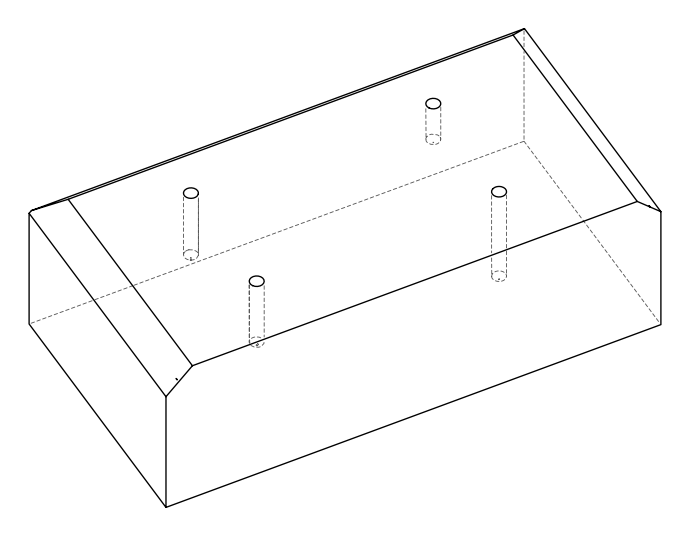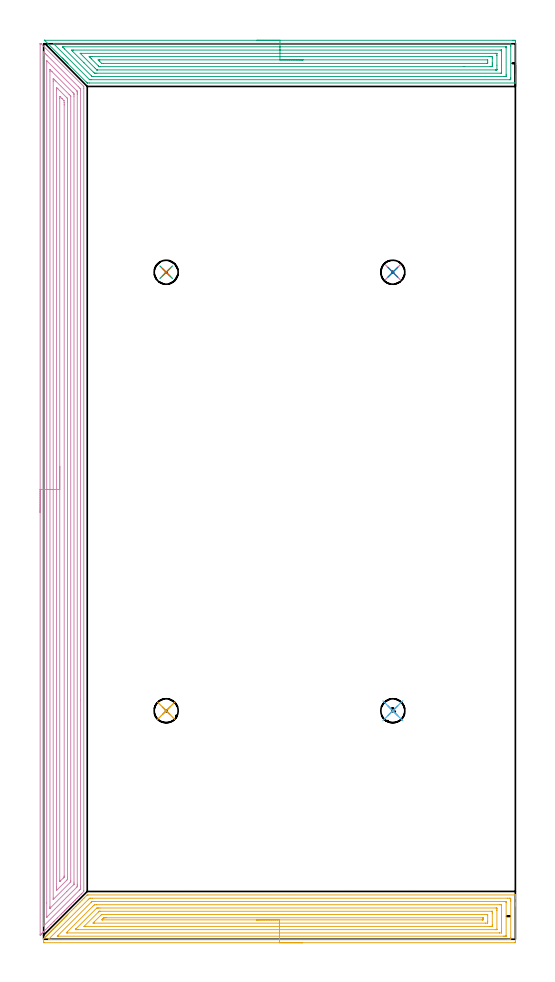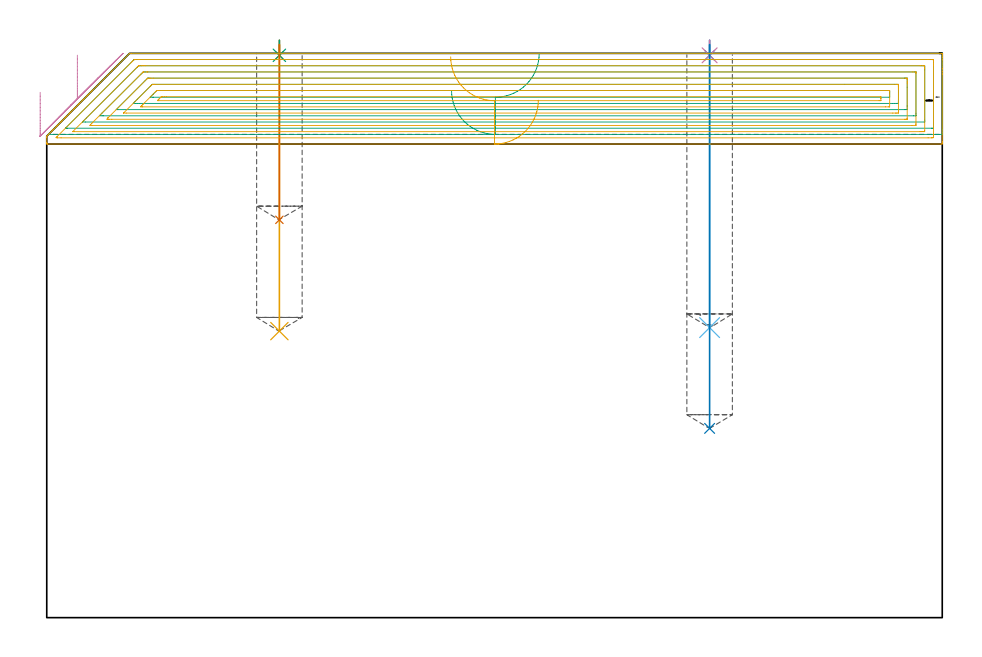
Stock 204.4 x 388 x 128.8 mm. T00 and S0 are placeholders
(PLAN: 11 operations, 2 tool changes, 46.1 min)
(1 SPOT_DRILL | STEP1POCKET | NXT0321_9005460120000 | 0.03 min | 2 mm3)
(2 SPOT_DRILL_1 | STEP1POCKET_1 | NXT0321_9005460120000 | 0.03 min | 1 mm3)
(3 SPOT_DRILL_2 | STEP1POCKET_2 | NXT0321_9005460120000 | 0.03 min | 1 mm3)
(4 SPOT_DRILL_3 | STEP1POCKET_3 | NXT0321_9005460120000 | 0.03 min | 1 mm3)
(5 DRILL_BLIND_HOLE_INTO_CENTER | STEP1POCKET | UGT0301_499 | 0.26 min | 5187 mm3)
(6 DRILL_BLIND_HOLE_INTO_CENTER_1 | STEP1POCKET_1 | UGT0301_499 | 0.26 min | 5120 mm3)
(7 DRILL_BLIND_HOLE_INTO_CENTER_2 | STEP1POCKET_2 | UGT0301_499 | 0.16 min | 3038 mm3)
(8 DRILL_BLIND_HOLE_INTO_CENTER_3 | STEP1POCKET_3 | UGT0301_499 | 0.35 min | 7067 mm3)
(9 AREA_MILL | FG_CHAMFER_SURFACE | UGT0205_001 | 11.21 min | 34937 mm3)
(10 AREA_MILL_1 | FG_CHAMFER_SURFACE_1 | UGT0205_001 | 20.95 min | 67077 mm3)
(11 AREA_MILL_2 | FG_CHAMFER_SURFACE_2 | UGT0205_001 | 12.8 min | 41324 mm3)
(TOOL NXT0321_9005460120000 | NC Spot Drill, 142deg, 12mm, Carbide, Uncoated | D12 PA142 FL30 Z2)
(TOOL UGT0301_499 | Carbide Drill 10.4 mm | D10.4 PA118 FL87 Z2)
(TOOL UGT0205_001 | Chamfer Mill 20 x 3 x 45 deg. | D20 FL50 Z2)
(OP 1 SPOT_DRILL)
G17 G21 G94 G90
T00 M6
G54
G17 G0 G90 X53.1 Y99. S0 M3
G43 Z138.8 H0
G94 G81 G98 Z128.352 F250. R131.8
G80
M5
M2
(OP 2 SPOT_DRILL_1)
G17 G21 G94 G90
T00 M6
G54
G17 G0 G90 X151.3 Y99. S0 M3
G43 Z138.8 H0
G94 G81 G98 Z128.352 F250. R131.8
G80
M5
M2
(OP 3 SPOT_DRILL_2)
G17 G21 G94 G90
T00 M6
G54
G17 G0 G90 X53.1 Y289. S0 M3
G43 Z138.8 H0
G94 G81 G98 Z128.352 F250. R131.8
G80
M5
M2
(OP 4 SPOT_DRILL_3)
G17 G21 G94 G90
T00 M6
G54
G17 G0 G90 X151.3 Y289. S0 M3
G43 Z138.8 H0
G94 G81 G98 Z128.352 F250. R131.8
G80
M5
M2
(OP 5 DRILL_BLIND_HOLE_INTO_CENTER)
G17 G21 G94 G90
T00 M6
G54
G17 G0 G90 X53.1 Y99. S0 M3
G43 Z138.8 H0
G94 G81 G98 Z65.4 F250. R130.8
G80
M5
M2
(OP 6 DRILL_BLIND_HOLE_INTO_CENTER_1)
G17 G21 G94 G90
T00 M6
G54
G17 G0 G90 X151.3 Y99. S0 M3
G43 Z138.8 H0
G94 G81 G98 Z66.2 F250. R130.8
G80
M5
M2
(OP 7 DRILL_BLIND_HOLE_INTO_CENTER_2)
G17 G21 G94 G90
T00 M6
G54
G17 G0 G90 X53.1 Y289. S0 M3
G43 Z138.8 H0
G94 G81 G98 Z90.8 F250. R130.8
G80
M5
M2
(OP 8 DRILL_BLIND_HOLE_INTO_CENTER_3)
G17 G21 G94 G90
T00 M6
G54
G17 G0 G90 X151.3 Y289. S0 M3
G43 Z138.8 H0
G94 G81 G98 Z43.2 F250. R130.8
G80
M5
M2
(OP 9 AREA_MILL)
G17 G21 G94 G90
T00 M6
G54
G17 G0 G90 X92.4 Y389.5 S1061 M3
G43 Z138.8 H0
Z120.3
G94 G1 X92.438 Z119.428 F250.
X92.552 Z118.564
X92.741 Z117.712
X93.003 Z116.88
X93.337 Z116.074
X93.74 Z115.3
X94.209 Z114.564
X94.74 Z113.872
X95.329 Z113.229
X95.972 Z112.64
X96.664 Z112.109
X97.4 Z111.64
X98.174 Z111.237
X98.98 Z110.903
X99.812 Z110.641
X100.664 Z110.452
X101.528 Z110.338
X102.4 Z110.3
X203.335
X203.783 Y389.499 Z110.301
X204.227 Y389.495 Z110.303
X204.39 Y389.492 Z110.306
X204.395 Y389.058 Z110.74
X204.4 Y388.45 Z111.347
Y374.692 Z125.103
Y374.084 Z125.71
Y373.539 Z126.258
Y373.204 Z126.592
Y372.658 Z127.138
Y372.323 Z127.472
Y371.653 Z128.147
Y371.336 Z128.463
X204.396 Y371.001 Z128.79
X204.395 Y371.
X204.23 Z128.8
X19.775
X18.954 Y371.005 Z128.794
X18.899 Y371.007 Z128.793
X18.882 Y371.021 Z128.779
X18.458 Y371.442 Z128.358
X10.529 Y379.369 Z120.427
X10.396 Y379.503 Z120.295
X10.225 Y379.673 Z120.124
X10.088 Y379.81 Z119.986
X9.949 Y379.95 Z119.848
X9.791 Y380.108 Z119.69
X9.648 Y380.25 Z119.546
X9.502 Y380.396 Z119.401
X9.357 Y380.542 Z119.256
X9.207 Y380.69 Z119.105
X9.056 Y380.843 Z118.955
X8.922 Y380.976 Z118.821
X8.767 Y381.131 Z118.664
X8.609 Y381.29 Z118.508
X8.488 Y381.411 Z118.387
X8.326 Y381.571 Z118.224
X8.163 Y381.736 Z118.062
X8.054 Y381.845 Z117.953
X0.57 Y389.33 Z110.469
X0.404 Y389.498 Z110.301
Y389.5 Z110.3
X102.4
Y388.086 Z111.714
X201.997 Y388.085 Z111.715
X202.091 Y388.084 Z111.716
X202.361 Y388.079 Z111.721
X202.39 Y387.991 Z111.809
X202.397 Y387.783 Z112.017
X202.399 Y387.296 Z112.504
X202.4 Y386.899 Z112.901
X202.399 Y373.204 Z126.596
X202.397 Y372.809 Z126.991
X202.387 Y372.421 Z127.379
X201.997 Y372.415 Z127.385
X201.904
X20.575
X20.175 Y372.418 Z127.382
X19.977 Y372.421 Z127.379
X19.929 Y372.433 Z127.367
X19.87 Y372.486 Z127.314
X19.775 Y372.576 Z127.224
X4.362 Y387.988 Z111.812
X4.329 Y388.023 Z111.777
X4.297 Y388.061 Z111.739
X4.285 Y388.079 Z111.721
X4.304 Y388.081 Z111.719
X4.59 Y388.085 Z111.715
X4.682 Y388.086 Z111.714
X102.4
Y386.672 Z113.128
X200.297 Y386.671 Z113.129
X200.366 Y386.67 Z113.13
X200.387 Y386.668 Z113.132
X200.39 Y386.666 Z113.134
X200.394 Y386.655 Z113.145
X200.398 Y386.602 Z113.198
X200.4 Y386.415 Z113.385
Y386.229 Z113.571
Y374.778 Z125.022
X200.398 Y374.084 Z125.716
X200.396 Y373.902 Z125.898
X200.391 Y373.841 Z125.959
X200.339 Y373.835 Z125.965
X200.21 Y373.833 Z125.967
X199.576 Y373.829 Z125.971
X21.561
X21.302 Y373.83 Z125.97
X21.129 Y373.832 Z125.968
X20.994 Y373.835 Z125.965
X20.931 Y373.88 Z125.92
X20.716 Y374.084 Z125.716
X20.668 Y374.131 Z125.669
X9.056 Y385.743 Z114.057
X8.386 Y386.415 Z113.385
X8.163 Y386.644 Z113.156
X8.154 Y386.665 Z113.135
X8.163 Y386.666 Z113.134
X8.797 Y386.671 Z113.129
X102.4 Y386.672 Z113.128
Y385.257 Z114.543
X197.812
X198.268 Y385.255 Z114.545
X198.37 Y385.252 Z114.548
X198.386 Y385.251 Z114.549
X198.39 Y385.236 Z114.564
X198.395 Y385.186 Z114.614
X198.398 Y385.085 Z114.715
X198.4 Y384.678 Z115.122
X198.399 Y375.417 Z124.383
X198.397 Y375.31 Z124.49
X198.393 Y375.258 Z124.542
X198.39 Y375.25 Z124.55
X198.381 Y375.247 Z124.553
X198.347 Y375.245 Z124.555
X198.142 Y375.243 Z124.557
X23.066
X22.455 Y375.244 Z124.556
X22.169 Y375.246 Z124.554
X22.025 Y375.25 Z124.55
X21.731 Y375.527 Z124.273
X21.561 Y375.689 Z124.111
X17.512 Y379.736 Z120.064
X12.596 Y384.654 Z115.146
X12.024 Y385.25 Z114.55
X12.629 Y385.255 Z114.545
X12.911 Y385.256 Z114.544
X102.4 Y385.257 Z114.543
Y383.843 Z115.957
X195.815
X195.957 Y383.842 Z115.958
X196.241 Y383.837 Z115.963
X196.391 Y383.833 Z115.967
X196.394 Y383.816 Z115.984
X196.396 Y383.773 Z116.027
X196.4 Y383.127 Z116.673
Y382.892 Z116.908
Y378.723 Z121.077
Y376.961 Z122.839
X196.398 Y376.727 Z123.073
X196.396 Y376.687 Z123.113
X196.391 Y376.669 Z123.131
X196.388 Y376.664 Z123.136
X196.312 Y376.662 Z123.138
X196.028 Y376.658 Z123.142
X195.886 Y376.657 Z123.143
X195.815
X23.348
X23.277 Y376.658 Z123.142
X23.135 Y376.661 Z123.139
X23.046 Y376.664 Z123.136
X23.022 Y376.683 Z123.117
X22.975 Y376.727 Z123.073
X22.455 Y377.244 Z122.556
X22.09 Y377.608 Z122.192
X15.926 Y383.773 Z116.027
X15.882 Y383.82 Z115.98
X15.869 Y383.836 Z115.964
X15.87 Y383.837 Z115.963
X15.895 Y383.839 Z115.961
X15.989 Y383.842 Z115.958
X16.131 Y383.843 Z115.957
X16.202
X102.4
Y382.429 Z117.371
X193.064
X193.535 Y382.428 Z117.372
X193.958 Y382.425 Z117.375
X194.371 Y382.422 Z117.378
X194.39 Y382.012 Z117.788
X194.398 Y381.578 Z118.222
X194.4 Y379.814 Z119.986
X194.399 Y379.369 Z120.431
X194.398 Y378.935 Z120.865
X194.39 Y378.488 Z121.312
X194.374 Y378.078 Z121.722
X193.958 Y378.075 Z121.725
X193.487 Y378.072 Z121.728
X182.128 Y378.071 Z121.729
X24.664 Y378.072 Z121.728
X24.241 Y378.074 Z121.726
X24.101 Y378.077 Z121.723
X24.081 Y378.079 Z121.721
X24.062 Y378.093 Z121.707
X24.023 Y378.128 Z121.672
X23.949 Y378.2 Z121.6
X23.659 Y378.488 Z121.312
X20.668 Y381.479 Z118.321
X20.138 Y382.012 Z117.788
X19.775 Y382.38 Z117.42
X19.742 Y382.422 Z117.378
X19.775 Y382.423 Z117.377
X20.246 Y382.427 Z117.373
X20.668 Y382.429 Z117.371
X21.138
X102.4
Y381.015 Z118.785
X192.29 Y381.014 Z118.786
X192.36 Y381.011 Z118.789
X192.388 Y381.008 Z118.792
X192.394 Y380.994 Z118.806
X192.398 Y380.973 Z118.827
X192.4 Y380.905 Z118.895
Y380.024 Z119.776
X192.399 Y379.799 Z120.001
X192.397 Y379.649 Z120.151
X192.39 Y379.529 Z120.271
X192.381 Y379.491 Z120.309
X192.364 Y379.49 Z120.31
X192.171 Y379.486 Z120.314
X25.909
X25.134 Y379.492 Z120.308
X24.35 Y380.25 Z119.55
X24.241 Y380.357 Z119.443
X23.603 Y381.006 Z118.794
X24.241 Y381.014 Z118.786
X24.359
X102.4 Y381.015 Z118.785
X103.272 Z118.823
X104.137 Z118.937
X104.988 Z119.126
X105.82 Z119.388
X106.626 Z119.722
X107.4 Z120.125
X108.136 Z120.594
X108.828 Z121.125
X109.471 Z121.714
X110.06 Z122.357
X110.592 Z123.05
X111.06 Z123.785
X111.463 Z124.559
X111.797 Z125.365
X112.059 Z126.197
X112.248 Z127.049
X112.362 Z127.914
X112.4 Z128.785
G0 Z138.8
M5
M2
(OP 10 AREA_MILL_1)
G17 G21 G94 G90
T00 M6
G54
G17 G0 G90 X-1.5 Y184.896 S1061 M3
G43 Z138.8 H0
Z119.9
G94 G1 Y184.934 Z119.028 F250.
Y185.048 Z118.163
Y185.236 Z117.312
Y185.499 Z116.48
Y185.833 Z115.674
Y186.235 Z114.9
Y186.704 Z114.164
Y187.235 Z113.472
Y187.825 Z112.829
Y188.468 Z112.24
Y189.16 Z111.708
Y189.896 Z111.24
Y190.67 Z110.837
Y191.476 Z110.503
Y192.308 Z110.241
Y193.159 Z110.052
Y194.024 Z109.938
Y194.896 Z109.9
Y387.63
X-1.496 Y387.962 Z109.904
X-1.494 Y387.991 Z109.905
X-1.491 Y388.014 Z109.907
X-1.474 Y388.124 Z109.92
X-1.386 Y388.097 Z110.008
X-1.24 Y388.039 Z110.156
X-1.169 Y388.01 Z110.229
X-1.106 Y387.995 Z110.291
X-1.061 Y387.962 Z110.337
X17.29 Y369.609 Z128.69
X17.395 Y369.495 Z128.79
X17.4 Y368.751 Z128.8
Y21.183
X17.398 Y20.705 Z128.787
X17.301 Y20.6 Z128.699
X16.549 Y19.849 Z127.949
X16.248 Y19.546 Z127.644
X15.656 Y18.956 Z127.056
X15.359 Y18.657 Z126.754
X14.756 Y18.056 Z126.156
X14.47 Y17.768 Z125.865
X13.862 Y17.162 Z125.262
X13.581 Y16.879 Z124.976
X12.969 Y16.269 Z124.369
X12.692 Y15.989 Z124.087
X12.002 Y15.302 Z123.401
X11.63 Y14.928 Z123.026
X11.095 Y14.395 Z122.495
X10.737 Y14.035 Z122.133
X10.188 Y13.488 Z121.588
X9.843 Y13.141 Z121.239
X9.281 Y12.581 Z120.681
X8.95 Y12.248 Z120.346
X8.374 Y11.674 Z119.774
X7.654 Y10.953 Z119.053
X5.875 Y9.175 Z117.275
X4.481 Y7.78 Z115.88
X3.141 Y6.44 Z114.54
X1.8 Y5.1 Z113.199
X0.907 Y4.207 Z112.306
X0.013 Y3.313 Z111.412
X-0.052 Y3.246 Z111.344
X-0.117 Y3.183 Z111.282
X-0.284 Y3.015 Z111.115
X-0.348 Y2.95 Z111.048
X-0.412 Y2.888 Z110.987
X-0.582 Y2.717 Z110.817
X-0.645 Y2.654 Z110.752
X-0.707 Y2.593 Z110.692
X-0.88 Y2.42 Z110.519
X-0.941 Y2.357 Z110.455
X-1.12 Y2.18 Z110.28
X-1.169 Y2.131 Z110.231
X-1.386 Y1.913 Z110.012
X-1.479 Y1.824 Z109.919
X-1.494 Y1.816 Z109.903
X-1.499 Y1.824 Z109.899
X-1.5 Y2.045 Z109.9
Y194.896
X-0.086 Z111.314
Y383.047
X-0.085 Y383.941 Z111.315
X-0.084 Y383.973 Z111.316
X-0.052 Y384.49 Z111.348
X0.508 Y383.941 Z111.908
X0.837 Y383.613 Z112.237
X1.403 Y383.047 Z112.803
X15.063 Y369.387 Z126.463
X15.695 Y368.751 Z127.095
X15.952 Y368.486 Z127.352
X15.984 Y367.858 Z127.384
X15.985 Y367.825 Z127.385
X15.986 Y103.594 Z127.386
Y22.97
X15.984 Y22.076 Z127.384
X15.983 Y22.045 Z127.383
X15.952 Y21.714 Z127.352
X15.691 Y21.445 Z127.091
X15.433 Y21.183 Z126.833
X0.243 Y5.993 Z111.643
X0.093 Y5.848 Z111.493
X-0.052 Y5.71 Z111.348
X-0.082 Y5.993 Z111.318
X-0.084 Y6.025 Z111.316
X-0.086 Y6.887 Z111.314
Y194.896
X1.328 Z112.728
X1.329 Y380.579 Z112.729
Y380.61
X1.332 Y380.64 Z112.732
X1.333 Y380.652 Z112.733
X1.354 Y380.635 Z112.754
X1.633 Y380.367 Z113.033
X14.174 Y367.827 Z125.574
X14.388 Y367.611 Z125.788
X14.494 Y367.501 Z125.894
X14.545 Y367.444 Z125.945
X14.565 Y367.413 Z125.965
X14.566 Y367.364 Z125.966
X14.57 Y366.964 Z125.97
X14.571 Y366.565 Z125.971
X14.572 Y366.071 Z125.972
X14.571 Y23.863 Z125.971
Y23.465
X14.567 Y22.97 Z125.967
X14.564 Y22.775 Z125.964
X14.468 Y22.675 Z125.868
X14.174 Y22.374 Z125.574
X1.368 Y9.567 Z112.768
X1.354 Y9.555 Z112.754
X1.344 Y9.548 Z112.744
X1.335 Y9.547 Z112.735
X1.331 Y9.553 Z112.731
X1.329 Y9.567 Z112.729
X1.328 Y15.746 Z112.728
Y194.896
X2.743 Z114.143
Y375.899
X2.746 Y376.661 Z114.146
X2.749 Y376.793 Z114.149
X2.75 Z114.15
X2.756 Z114.156
X3.504 Y376.047 Z114.904
X3.652 Y375.899 Z115.052
X12.586 Y366.964 Z123.986
X12.778 Y366.768 Z124.178
X13.15 Y366.385 Z124.55
X13.155 Y366.201 Z124.555
X13.156 Y366.071 Z124.556
X13.157 Y365.306 Z124.557
Y24.757
X13.155 Y23.994 Z124.555
X13.152 Y23.863 Z124.552
X13.15 Y23.82 Z124.55
X13.119 Y23.779 Z124.519
X13.048 Y23.703 Z124.448
X12.94 Y23.591 Z124.34
X10.047 Y20.695 Z121.447
X2.93 Y13.579 Z114.33
X2.856 Y13.507 Z114.256
X2.793 Y13.449 Z114.193
X2.757 Y13.417 Z114.157
X2.75 Y13.459 Z114.15
X2.744 Y13.906 Z114.144
X2.743 Y14.035 Z114.143
Y194.896
X4.157 Z115.557
Y371.67
X4.158 Y372.325 Z115.558
X4.159 Y372.561 Z115.559
X4.164 Y372.801 Z115.564
X4.171 Y372.919 Z115.571
X4.264 Y372.831 Z115.664
X4.393 Y372.706 Z115.793
X4.776 Y372.325 Z116.176
X5.283 Y371.819 Z116.683
X11.031 Y366.071 Z122.431
X11.506 Y365.592 Z122.906
X11.711 Y365.381 Z123.111
X11.734 Y365.355 Z123.134
X11.738 Y365.319 Z123.138
X11.741 Y365.257 Z123.141
X11.742 Y365.177 Z123.142
X11.743 Y25.413 Z123.143
X11.74 Y25.085 Z123.14
X11.737 Y24.921 Z123.137
X11.734 Y24.844 Z123.134
X11.656 Y24.757 Z123.056
X11.582 Y24.681 Z122.982
X11.506 Y24.605 Z122.906
X4.393 Y17.492 Z115.793
X4.334 Y17.435 Z115.734
X4.216 Y17.326 Z115.616
X4.163 Y17.278 Z115.563
X4.161 Y17.304 Z115.561
X4.159 Y17.371 Z115.559
X4.157 Y17.609 Z115.557
Y17.847
Y194.896
X5.571 Z116.971
Y367.858
X5.572 Y368.46 Z116.972
X5.574 Y368.751 Z116.974
X5.578 Y369.058 Z116.978
X5.897 Y368.751 Z117.297
X6.172 Y368.479 Z117.572
X10.047 Y364.604 Z121.447
X10.207 Y364.442 Z121.607
X10.285 Y364.359 Z121.685
X10.321 Y364.319 Z121.721
X10.322 Y364.284 Z121.722
X10.328 Y363.682 Z121.728
X10.329 Y363.39 Z121.729
Y362.787
X10.328 Y26.834 Z121.728
X10.327 Y26.544 Z121.727
X10.322 Y25.947 Z121.722
X10.317 Y25.877 Z121.717
X10.272 Y25.828 Z121.672
X10.101 Y25.65 Z121.501
X5.904 Y21.452 Z117.304
X5.631 Y21.183 Z117.031
X5.615 Y21.174 Z117.015
X5.578 Y21.183 Z116.978
X5.577 Y21.273 Z116.977
X5.572 Y21.785 Z116.972
X5.571 Y22.076 Z116.971
Y22.68
Y194.896
X6.985 Z118.385
Y364.36
X6.99 Y365.177 Z118.39
X6.991 Y365.185 Z118.391
X7.019 Y365.177 Z118.419
X7.061 Y365.139 Z118.461
X7.919 Y364.284 Z119.319
X7.95 Y364.253 Z119.35
X8.806 Y363.39 Z120.206
X8.839 Y363.352 Z120.239
X8.908 Y362.497 Z120.308
X8.911 Y362.425 Z120.311
X8.914 Y361.603 Z120.314
X8.915 Y361.528 Z120.315
X8.914 Y27.362 Z120.314
X8.913 Y27.285 Z120.313
X8.908 Y27.134 Z120.308
X8.899 Y26.908 Z120.299
X8.839 Y26.843 Z120.239
X8.692 Y26.691 Z120.092
X8.547 Y26.544 Z119.947
X7.356 Y25.354 Z118.756
X7.061 Y25.061 Z118.461
X7.017 Y25.021 Z118.417
X6.999 Y25.006 Z118.399
X6.992 Y25.119 Z118.392
X6.987 Y25.423 Z118.387
X6.986 Y25.574 Z118.386
X6.985 Y194.896 Z118.385
Y195.767 Z118.423
Y196.632 Z118.537
Y197.484 Z118.726
Y198.316 Z118.988
Y199.122 Z119.322
Y199.896 Z119.725
Y200.632 Z120.194
Y201.324 Z120.725
Y201.967 Z121.314
Y202.556 Z121.957
Y203.087 Z122.649
Y203.556 Z123.385
Y203.959 Z124.159
Y204.293 Z124.965
Y204.555 Z125.797
Y204.744 Z126.649
Y204.858 Z127.514
Y204.896 Z128.385
G0 Z138.8
M5
M2
(OP 11 AREA_MILL_2)
G17 G21 G94 G90
T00 M6
G54
G17 G0 G90 X112.2 Y-1.5 S1061 M3
G43 Z138.8 H0
Z118.1
G94 G1 X112.162 Z117.228 F250.
X112.048 Z116.364
X111.859 Z115.512
X111.597 Z114.68
X111.263 Z113.874
X110.86 Z113.1
X110.392 Z112.364
X109.86 Z111.672
X109.271 Z111.029
X108.628 Z110.44
X107.936 Z109.908
X107.2 Z109.44
X106.426 Z109.037
X105.62 Z108.703
X104.788 Z108.441
X103.936 Z108.252
X103.072 Z108.138
X102.2 Z108.1
X0.144
X0.062 Y-1.497 Z108.103
X0.01 Y-1.493 Z108.106
X0. Y-1.25 Z108.349
Y-1.135 Z108.464
Y-0.039 Z109.561
X0.01 Y0.305 Z109.902
X0.101 Y0.399 Z109.997
X0.292 Y0.592 Z110.192
X0.408 Y0.708 Z110.308
X0.543 Y0.844 Z110.441
X0.59 Y0.89 Z110.489
X0.794 Y1.094 Z110.693
X0.839 Y1.141 Z110.738
X0.887 Y1.187 Z110.786
X1.09 Y1.39 Z110.989
X1.136 Y1.437 Z111.034
X1.184 Y1.484 Z111.083
X1.386 Y1.686 Z111.285
X1.432 Y1.734 Z111.331
X1.481 Y1.781 Z111.38
X1.682 Y1.982 Z111.581
X1.729 Y2.03 Z111.627
X1.778 Y2.078 Z111.677
X1.977 Y2.278 Z111.877
X2.025 Y2.327 Z111.924
X2.075 Y2.376 Z111.974
X2.273 Y2.574 Z112.173
X2.322 Y2.623 Z112.22
X2.372 Y2.673 Z112.272
X2.569 Y2.87 Z112.469
X2.618 Y2.92 Z112.517
X2.669 Y2.97 Z112.569
X2.865 Y3.166 Z112.765
X2.915 Y3.216 Z112.813
X2.966 Y3.267 Z112.866
X3.161 Y3.462 Z113.061
X3.211 Y3.513 Z113.11
X3.264 Y3.564 Z113.163
X3.457 Y3.758 Z113.356
X3.508 Y3.809 Z113.406
X3.561 Y3.861 Z113.46
X3.753 Y4.053 Z113.652
X3.804 Y4.106 Z113.703
X3.858 Y4.158 Z113.757
X4.049 Y4.349 Z113.948
X4.101 Y4.402 Z113.999
X4.155 Y4.455 Z114.054
X4.345 Y4.645 Z114.244
X4.397 Y4.699 Z114.296
X4.452 Y4.752 Z114.351
X4.641 Y4.941 Z114.54
X4.694 Y4.995 Z114.592
X4.749 Y5.049 Z114.648
X4.937 Y5.237 Z114.836
X4.99 Y5.292 Z114.889
X5.046 Y5.347 Z114.946
X5.233 Y5.533 Z115.132
X5.287 Y5.588 Z115.185
X5.343 Y5.644 Z115.243
X5.529 Y5.829 Z115.428
X5.583 Y5.885 Z115.482
X5.64 Y5.941 Z115.54
X5.825 Y6.125 Z115.724
X5.88 Y6.181 Z115.778
X5.938 Y6.238 Z115.837
X6.12 Y6.421 Z116.02
X6.176 Y6.478 Z116.075
X6.235 Y6.535 Z116.134
X6.416 Y6.717 Z116.316
X6.473 Y6.774 Z116.371
X6.532 Y6.832 Z116.431
X6.712 Y7.013 Z116.612
X6.769 Y7.071 Z116.668
X6.829 Y7.129 Z116.728
X7.008 Y7.309 Z116.908
X7.066 Y7.367 Z116.964
X7.126 Y7.426 Z117.025
X7.304 Y7.605 Z117.204
X7.362 Y7.664 Z117.261
X7.423 Y7.723 Z117.322
X7.6 Y7.901 Z117.5
X7.659 Y7.96 Z117.557
X7.72 Y8.021 Z117.62
X7.896 Y8.196 Z117.795
X7.955 Y8.257 Z117.854
X8.017 Y8.318 Z117.917
X8.192 Y8.492 Z118.091
X8.252 Y8.553 Z118.15
X8.314 Y8.615 Z118.214
X8.488 Y8.788 Z118.387
X8.548 Y8.85 Z118.447
X8.611 Y8.912 Z118.511
X8.784 Y9.084 Z118.683
X8.845 Y9.147 Z118.743
X8.909 Y9.209 Z118.808
X9.08 Y9.38 Z118.979
X9.141 Y9.443 Z119.04
X9.206 Y9.506 Z119.105
X9.376 Y9.676 Z119.275
X9.438 Y9.74 Z119.336
X9.503 Y9.803 Z119.402
X9.672 Y9.972 Z119.571
X9.734 Y10.036 Z119.633
X9.8 Y10.1 Z119.699
X9.968 Y10.268 Z119.867
X10.031 Y10.333 Z119.929
X10.097 Y10.397 Z119.996
X10.263 Y10.564 Z120.163
X10.328 Y10.629 Z120.226
X10.394 Y10.695 Z120.294
X10.591 Y10.891 Z120.491
X11.285 Y11.586 Z121.185
X12.177 Y12.477 Z122.076
X13.068 Y13.369 Z122.968
X13.959 Y14.26 Z123.859
X14.851 Y15.151 Z124.75
X15.742 Y16.042 Z125.642
X16.633 Y16.934 Z126.533
X17.525 Y17.825 Z127.424
X18.834 Y19.133 Z128.733
X18.896 Y19.194 Z128.792
X19.307 Y19.2 Z128.8
X204.256
X204.39 Y19.197 Z128.788
X204.394 Y19.163 Z128.754
X204.4 Y18.835 Z128.434
Y18.32 Z127.919
Y17.746 Z127.341
Y15.679 Z125.277
Y15.077 Z124.672
Y14.488 Z124.084
Y-0.935 Z108.662
X204.398 Y-1.238 Z108.359
X204.39 Y-1.492 Z108.106
X204.137 Y-1.499 Z108.099
X102.2 Y-1.5 Z108.1
Y-0.086 Z109.514
X3.264
X2.409 Y-0.082 Z109.518
X2.372 Y-0.079 Z109.521
X2.116 Y-0.046 Z109.554
X2.241 Y0.086 Z109.686
X2.372 Y0.221 Z109.821
X19.307 Y17.157 Z126.757
X19.604 Y17.449 Z127.049
X19.907 Y17.746 Z127.346
X20.164 Y17.78 Z127.38
X20.199 Y17.782 Z127.382
X21.05 Y17.786 Z127.386
X201.096
X201.99 Y17.783 Z127.383
X202.028 Y17.781 Z127.381
X202.39 Y17.746 Z127.346
X202.397 Y17.377 Z126.977
X202.399 Y16.856 Z126.456
X202.4 Y16.485 Z126.085
X202.399 Y0.844 Z110.444
X202.398 Y0.475 Z110.075
X202.39 Y-0.046 Z109.554
X202.063 Y-0.081 Z109.519
X202.028 Y-0.083 Z109.517
X201.177 Y-0.086 Z109.514
X102.2
Y1.328 Z110.928
X6.343 Y1.329 Z110.929
X5.947 Y1.331 Z110.931
X5.938 Y1.333 Z110.933
X5.937 Y1.335 Z110.935
X5.938 Y1.338 Z110.938
X20.566 Y15.966 Z125.566
X20.831 Y16.225 Z125.825
X20.922 Y16.311 Z125.911
X20.993 Y16.365 Z125.965
X21.09 Y16.366 Z125.966
X21.576 Y16.371 Z125.971
X21.981
X22.467 Y16.372 Z125.972
X199.354 Y16.371 Z125.971
X199.84 Y16.37 Z125.97
X200.245 Y16.367 Z125.967
X200.371 Y16.365 Z125.965
X200.39 Y16.121 Z125.721
X200.396 Y15.966 Z125.566
X200.4 Y15.812 Z125.412
X200.399 Y1.58 Z111.18
X200.393 Y1.425 Z111.025
X200.388 Y1.335 Z110.935
X200.346 Y1.333 Z110.933
X200.245 Y1.331 Z110.931
X199.76 Y1.329 Z110.929
X199.354 Y1.328 Z110.928
X102.2
Y2.743 Z112.343
X10.394
X10.273 Y2.744 Z112.344
X9.844 Y2.75 Z112.35
X10.039 Y2.978 Z112.578
X10.201 Y3.146 Z112.746
X10.394 Y3.345 Z112.945
X21.236 Y14.187 Z123.787
X21.609 Y14.558 Z124.158
X21.981 Y14.924 Z124.524
X22.016 Y14.951 Z124.551
X22.042 Y14.953 Z124.553
X22.103 Y14.955 Z124.555
X22.873 Y14.957 Z124.557
X22.992
X197.692
X198.356 Y14.951 Z124.551
X198.389 Y14.95 Z124.55
X198.392 Y14.911 Z124.511
X198.396 Y14.817 Z124.417
X198.399 Y14.628 Z124.228
X198.4 Y3.513 Z113.113
X198.398 Y3.099 Z112.699
X198.395 Y2.892 Z112.492
X198.39 Y2.79 Z112.39
X198.385 Y2.749 Z112.349
X198.338 Y2.748 Z112.348
X197.571 Y2.743 Z112.343
X197.451
X102.2
Y4.157 Z113.757
X14.851
X14.204 Y4.158 Z113.758
X13.959 Y4.16 Z113.76
X13.73 Y4.164 Z113.764
X13.907 Y4.402 Z114.002
X13.931 Y4.431 Z114.031
X13.959 Y4.461 Z114.061
X22.873 Y13.374 Z122.974
X23.041 Y13.531 Z123.131
X23.196 Y13.536 Z123.136
X23.52 Y13.541 Z123.141
X23.764 Y13.543 Z123.143
X24.409
X196.034 Y13.542 Z123.142
X196.198 Y13.54 Z123.14
X196.328 Y13.536 Z123.136
X196.391 Y13.53 Z123.13
X196.393 Y13.501 Z123.101
X196.397 Y13.298 Z122.898
X196.4 Y12.688 Z122.288
Y12.408 Z122.008
X196.399 Y4.402 Z114.002
X196.396 Y4.25 Z113.85
X196.39 Y4.175 Z113.775
X196.386 Y4.164 Z113.764
X196.35 Y4.161 Z113.761
X196.28 Y4.159 Z113.759
X196.034 Y4.157 Z113.757
X195.789
X102.2
Y5.571 Z115.171
X18.136
X17.535 Y5.574 Z115.174
X17.525 Y5.575 Z115.175
Y5.577 Z115.177
X23.764 Y11.815 Z121.415
X24.066 Y12.107 Z121.707
X24.087 Y12.122 Z121.722
X24.121 Y12.124 Z121.724
X24.197 Y12.127 Z121.727
X24.349 Y12.128 Z121.728
X24.655 Y12.129 Z121.729
X194.006 Y12.128 Z121.728
X194.288 Y12.127 Z121.727
X194.36 Y12.124 Z121.724
X194.389 Y12.122 Z121.722
X194.392 Y12.106 Z121.706
X194.398 Y12.017 Z121.617
X194.4 Y11.519 Z121.119
Y11.125 Z120.725
X194.399 Y6.181 Z115.781
X194.397 Y5.791 Z115.391
X194.39 Y5.657 Z115.257
X194.379 Y5.578 Z115.178
X194.311 Y5.576 Z115.176
X194.006 Y5.573 Z115.173
X193.726 Y5.572 Z115.172
X193.115 Y5.571 Z115.171
X102.2
Y6.985 Z116.585
X21.896 Y6.986 Z116.586
X21.724 Y6.988 Z116.588
X21.401 Y6.993 Z116.593
X21.475 Y7.071 Z116.671
X21.725 Y7.326 Z116.926
X21.981 Y7.584 Z117.184
X24.841 Y10.444 Z120.044
X25.029 Y10.629 Z120.229
X25.089 Y10.684 Z120.284
X25.113 Y10.704 Z120.304
X25.204 Y10.708 Z120.308
X25.375 Y10.713 Z120.313
X25.461 Y10.714 Z120.314
X25.547 Y10.715 Z120.315
X192.223 Y10.714 Z120.314
X192.309 Y10.711 Z120.311
X192.364 Y10.708 Z120.308
X192.391 Y10.703 Z120.303
X192.393 Y10.687 Z120.287
X192.396 Y10.629 Z120.229
X192.4 Y10.453 Z120.053
X192.399 Y7.785 Z117.385
X192.39 Y7.071 Z116.671
X192.385 Y6.992 Z116.592
X192.306 Y6.988 Z116.588
X192.223 Y6.987 Z116.587
X191.418 Y6.985 Z116.585
X102.2
Y8.4 Z118.
X25.547
X25.455 Y8.401 Z118.001
X25.35 Y8.403 Z118.003
X25.271 Y8.406 Z118.006
X25.332 Y8.474 Z118.074
X25.437 Y8.586 Z118.186
X25.547 Y8.7 Z118.3
X25.622 Y8.775 Z118.375
X25.697 Y8.85 Z118.45
X26.071 Y9.216 Z118.816
X26.127 Y9.269 Z118.869
X26.16 Y9.294 Z118.894
X26.213 Y9.295 Z118.895
X26.438 Y9.298 Z118.898
X26.878 Y9.3 Z118.9
X27.329
X190.273
X190.314 Y9.299 Z118.899
X190.356 Y9.297 Z118.897
X190.384 Y9.294 Z118.894
X190.39 Y9.261 Z118.861
X190.399 Y8.891 Z118.491
Y8.85 Z118.45
X190.391 Y8.426 Z118.026
X190.389 Y8.406 Z118.006
X190.351 Y8.404 Z118.004
X190.271 Y8.401 Z118.001
X190.151 Y8.4 Z118.
X190.001
X102.2
X101.328 Z118.038
X100.464 Z118.151
X99.612 Z118.34
X98.78 Z118.603
X97.974 Z118.936
X97.2 Z119.339
X96.464 Z119.808
X95.772 Z120.339
X95.129 Z120.929
X94.54 Z121.572
X94.008 Z122.264
X93.54 Z123.
X93.137 Z123.773
X92.803 Z124.579
X92.541 Z125.411
X92.352 Z126.263
X92.238 Z127.128
X92.2 Z128.
G0 Z138.8
M5
M2
